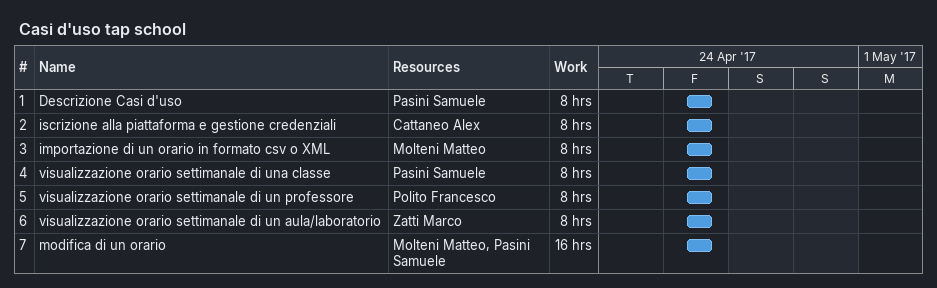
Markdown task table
Casi d'uso tap school

| ID | Task | Start | Finish | Resources | Work (h) |
|---|---|---|---|---|---|
| 1 | Descrizione Casi d'uso | 2017-04-28 | 2017-04-28 | Pasini Samuele | 8 |
| 2 | iscrizione alla piattaforma e gestione credenziali | 2017-04-28 | 2017-04-28 | Cattaneo Alex | 8 |
| 3 | importazione di un orario in formato csv o XML | 2017-04-28 | 2017-04-28 | Molteni Matteo | 8 |
| 4 | visualizzazione orario settimanale di una classe | 2017-04-28 | 2017-04-28 | Pasini Samuele | 8 |
| 5 | visualizzazione orario settimanale di un professore | 2017-04-28 | 2017-04-28 | Polito Francesco | 8 |
| 6 | visualizzazione orario settimanale di un aula/laboratorio | 2017-04-28 | 2017-04-28 | Zatti Marco | 8 |
| 7 | modifica di un orario | 2017-04-28 | 2017-04-28 | Molteni Matteo, Pasini Samuele | 16 |
